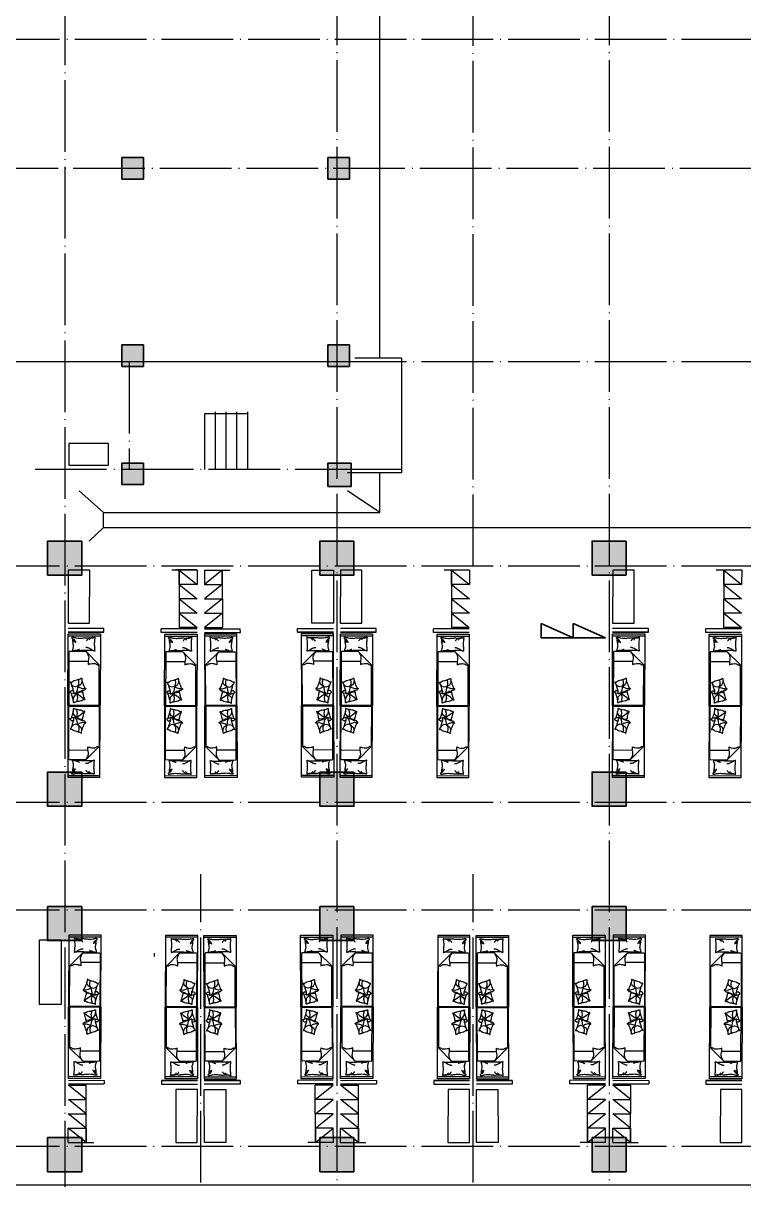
# Model space of a CAD drawing. Extents: x 39238 to 748440, y -374049 to 522939.
# Drawn here: x 55316 to 75430, y 189526 to 221996 of the extents above; entities that cross this region are included whole.
import ezdxf

# ---------------------------------------------------------------- set-up
doc = ezdxf.new("R2010")
doc.units = 0
doc.header["$LTSCALE"] = 1000
doc.header["$MEASUREMENT"] = 0
doc.linetypes.add('DOTE', pattern=[2.42, 2, -0.2, 0.02, -0.2])
for name, color, linetype in [('DOTE', 1, 'DOTE'), ('GROUND', 2, 'Continuous'), ('LVTRY', 6, 'Continuous'), ('STAIR', 3, 'Continuous'), ('WALL', 2, 'Continuous'), ('家具', 8, 'Continuous')]:
    doc.layers.add(name, color=color, linetype=linetype)
doc.layers.add('砼柱', color=2, linetype='Continuous', lineweight=35)
doc.styles.add('DIM_FONT', font='simplex_.ttf', dxfattribs={"width": 0.7, "bigfont": 'GBCBIG'})

# ---------------------------------------------------------------- blocks, each defined once
blk = doc.blocks.new('M_C55HKH')
for p, q in [((0, -52), (900, -52)), ((26, -509), (26, -1968)), ((503, -489), (46, -489)), ((503, -489), (872, -858)), ((46, -761), (564, -761)), ((872, -1968), (872, -858)), ((299, -1273), (295, -1270)), ((307, -1352), (299, -1273)), ((146, -1456), (100, -1409)), ((211, -1478), (146, -1456)), ((278, -1459), (211, -1478)), ((251, -1606), (219, -1643)), ((278, -1459), (251, -1606)), ((278, -1459), (305, -1407)), ((278, -1459), (357, -1410)), ((317, -1498), (278, -1459)), ((305, -1407), (307, -1352)), ((412, -1527), (317, -1498)), ((333, -1628), (405, -1618)), ((357, -1410), (393, -1337)), ((393, -1337), (392, -1318)), ((495, -1523), (412, -1527)), ((163, -1664), (89, -1649)), ((154, -1766), (147, -1841)), ((196, -1718), (154, -1766)), ((249, -1682), (175, -1667)), ((249, -1682), (196, -1718)), ((219, -1643), (211, -1652)), ((266, -1787), (243, -1892)), ((249, -1682), (286, -1639)), ((249, -1682), (266, -1787)), ((292, -1700), (249, -1682)), ((286, -1639), (333, -1628)), ((391, -1769), (292, -1700)), ((469, -1839), (391, -1769)), ((46, -1988), (852, -1988))]:
    blk.add_line(p, q)
blk.add_lwpolyline([(0, -2000), (0, 0), (900, 0), (900, -2000)], close=True)
for points in [[(135, -134, -0.263368), (107, -115, -0.494818), (116, -96, -0.049225), (134, -94, -0.036831), (158, -96, -0.031893), (196, -104, 0.035782), (230, -111, 0.032941), (319, -117, 0.026564), (430, -111, 0.017905), (468, -106, -0.033397), (488, -104, -0.03204), (525, -104, 0.018442), (590, -107, 0.010837), (654, -107, 0.014624), (702, -104, 0.111249), (725, -96, -0.153708), (742, -92, -0.076444), (749, -94, -0.215512), (751, -96, -0.585858), (748, -99, 0.363489), (744, -102, 0.191716), (743, -113, -0.129675), (745, -130, -0.01735), (742, -147, 0.019326), (740, -162, 0.018818), (733, -230, 0.021828), (732, -289, 0.006204), (734, -323, 0.001963), (740, -430, 0.028341), (744, -466, -0.117014), (744, -475, -0.36606), (742, -476, -0.03973), (728, -473, -0.048309), (715, -468, 0.062981), (704, -464, 0.04058), (681, -461, 0.014345), (614, -458, 0.005484), (488, -459, 0.007153), (392, -462, 0.008762), (350, -465, -0.008153), (304, -468, -0.06251), (247, -463, 0.078669), (201, -461, 0.047825), (179, -466, -0.034494), (148, -473, -0.023571), (123, -476, -0.510228), (122, -475), (129, -445), (150, -363, 0.073041), (152, -343, 0.023305), (146, -282, 0.018299), (142, -259, -0.01097), (135, -221, -0.042281), (132, -187, -0.027201), (135, -133)], [(133, -150, -0.05369), (148, -163, -0.070312), (156, -175, -0.015448), (159, -183, -0.013244), (163, -194, -0.082127), (166, -212, -0.064164), (163, -235)], [(135, -134, -0.077379), (170, -159, -0.077379), (195, -194, -0.047525), (205, -218, -0.047525), (210, -244)], [(609, -107, 0.027842), (585, -118, 0.048685), (573, -126, 0.023666), (545, -150, 0.031223), (526, -171, 0.046801), (521, -179, 0.023191), (513, -196)], [(691, -102, 0.088153), (656, -105, 0.088153), (625, -120, 0.077547), (604, -142, 0.077547), (590, -169)], [(225, -460, 0.009729), (253, -451, 0.009729), (280, -441, 0.007971), (301, -432, 0.007971), (323, -423)], [(695, -462, 0.016108), (656, -436, 0.024599), (629, -421, 0.009477), (580, -397, 0.015937), (550, -385, 0.072521), (534, -381, 0.033339), (498, -381)], [(503, -489, -0.085272), (566, -599, -0.124044), (575, -686), (562, -782), (563, -854)], [(563, -854, -0.027362), (602, -838, -0.040834), (629, -830, -0.038441), (717, -821, -0.076528), (761, -826, -0.103649), (788, -840, 0.093398), (818, -857, 0.072727), (841, -861, 0.052315), (872, -858)], [(400, -1581, 0.025626), (402, -1591, 0.0108), (426, -1697, 0.00456), (445, -1769, 0.01125), (454, -1797, 0.069394), (462, -1813, -0.079756), (468, -1827, -0.106399), (469, -1839, -0.328642), (466, -1842, -0.299547), (461, -1840, 0.189917), (454, -1835, 0.033518), (446, -1833, 0.075627), (442, -1833, 0.053489), (436, -1835, 0.017838), (418, -1843, 0.038394), (397, -1855, -0.059529), (384, -1862, -0.035943), (362, -1869, -0.011245), (291, -1884, -0.006203), (259, -1889, 0.010783), (241, -1893, 0.019485), (230, -1895, 0.005062), (188, -1908, 0.101392), (167, -1919, -0.223768), (156, -1922, -0.25558), (153, -1920, -0.081563), (150, -1907, -0.071805), (151, -1893, 0.069985), (152, -1879, 0.03546), (145, -1831, 0.029432), (130, -1774, 0.001554), (121, -1746, -0.00152), (112, -1718, -0.004735), (102, -1689, 0.00382), (91, -1653, 0.296001), (66, -1634, -0.649774), (61, -1616, -0.02319), (65, -1613, 0.0288), (68, -1610, 0.005727), (73, -1605, -0.004358), (80, -1599, -0.027528), (94, -1586, -0.046214), (104, -1580, -0.194121), (117, -1579, 0.133719), (137, -1580, 0.005779), (155, -1575, 0.008882)]]:
    blk.add_lwpolyline(points, format="xyb")
blk.add_lwpolyline([(345, -1251, 0.101392), (366, -1238, -0.223768), (377, -1234, -0.25558), (380, -1236, -0.081563), (384, -1249, -0.071805), (384, -1263, 0.069985), (384, -1277, 0.03546), (394, -1324, 0.029432), (414, -1380, 0.001554), (425, -1407, -0.00152), (437, -1434, -0.004735), (448, -1462, 0.00382), (462, -1497, 0.296001), (488, -1515, -0.649774), (495, -1532, -0.02319), (491, -1536, 0.0288), (488, -1539, 0.005727), (484, -1544, -0.004358), (478, -1551, -0.027528), (464, -1564, -0.046214), (455, -1571, -0.194121), (442, -1573, 0.133719), (422, -1574, 0.011505), (387, -1586, 0.008882), (343, -1604, 0.012426), (286, -1629, -0.033612), (264, -1637), (218, -1652), (182, -1663, 0.224341), (170, -1674, -0.722772), (163, -1673, -0.103513), (163, -1670, 0.053465), (163, -1664, 0.030109), (161, -1646, -0.031436), (159, -1628, -0.05324), (160, -1616, 0.05518), (161, -1604, 0.056271), (157, -1583, 0.0108), (124, -1480, 0.00456), (100, -1409, 0.01125), (89, -1381, 0.069394), (80, -1366, -0.079756), (73, -1353, -0.106399), (71, -1341, -0.328642), (74, -1338, -0.299547), (79, -1340, 0.189917), (86, -1344, 0.033518), (94, -1345, 0.075627), (98, -1345, 0.053489), (104, -1343, 0.017838), (122, -1333, 0.038394), (141, -1319, -0.059529), (154, -1311, -0.035943), (175, -1303, -0.011245), (245, -1283, -0.006203), (276, -1275, 0.010783), (295, -1270, 0.019485), (305, -1266, 0.005062)], format="xyb", close=True)
for centre, start, end in [((46, -509), 90, 180), ((46, -741), 180, 270), ((46, -1968), 180, 270), ((852, -1968), 270, 0)]:
    blk.add_arc(centre, 20, start, end)
at = {"style": 'DIM_FONT', "width": 0.8, "flags": 9}
for tag in ['XSIZE', 'YSIZE']:
    blk.add_attdef(tag, (0, 0), '', height=0.5, dxfattribs=at)
blk = doc.blocks.new('sde')
for p, q in [((193374, 243331), (193879, 243331)), ((193374, 243331), (193374, 242931)), ((193874, 243331), (193374, 242931)), ((193874, 242931), (193874, 243331)), ((193874, 243331), (193874, 241732)), ((193374, 242931), (193874, 242931)), ((193874, 242931), (193374, 242531)), ((193374, 242531), (193874, 242531)), ((193874, 242531), (193374, 242131)), ((193374, 242131), (193874, 242131)), ((193874, 242131), (193374, 241732)), ((193374, 241732), (193874, 241732)), ((193374, 241695), (194374, 241695)), ((193374, 241595), (194374, 241595)), ((193374, 241595), (194374, 241595)), ((194374, 241595), (194374, 241695)), ((195974, 241695), (196974, 241695)), ((195974, 241595), (195974, 241695)), ((195974, 241595), (196974, 241595)), ((196974, 241595), (195974, 241595))]:
    blk.add_line(p, q)
at = {"layer": 'LVTRY'}
blk.add_lwpolyline([(196975, 243327), (196975, 241846), (196375, 241846), (196375, 243327)], close=True, dxfattribs=at)
at = {"layer": 'WALL'}
blk.add_line((193674, 243331), (194084, 243330), dxfattribs=at)
at = {"layer": '家具', "xscale": -1, "rotation": 359.9999999533093}
for p in [(194274, 241545), (196974, 241545)]:
    blk.add_blockref('M_C55HKH', p, dxfattribs=at)
at = {"layer": '家具', "rotation": 179.9999999533093}
for p in [(194274, 237545), (196974, 237545)]:
    blk.add_blockref('M_C55HKH', p, dxfattribs=at)
blk = doc.blocks.new('fgtr')
h = blk.add_hatch(color=256)
h.paths.add_polyline_path([(537270, -370335), (536270, -370335), (536270, -371335), (537270, -371335)])
h.paths.add_polyline_path([(537220, -363885), (536270, -363885), (536270, -364835), (537220, -364835)])
h.paths.add_polyline_path([(536670, -360135), (535720, -360135), (535720, -361085), (536670, -361085)])
h.paths.add_polyline_path([(536670, -353635), (535670, -353635), (535670, -354635), (536670, -354635)])
h.paths.add_polyline_path([(533320, -370335), (532620, -370335), (532620, -371035), (533320, -371035)])
h.paths.add_polyline_path([(533320, -363885), (532620, -363885), (532620, -364585), (533320, -364585)])
h.paths.add_polyline_path([(537220, -322935), (536270, -322935), (536270, -323885), (537220, -323885)])
h.paths.add_polyline_path([(536670, -326685), (535720, -326685), (535720, -327635), (536670, -327635)])
h.paths.add_polyline_path([(536670, -333135), (535670, -333135), (535670, -334135), (536670, -334135)])
h.paths.add_polyline_path([(533320, -323185), (532620, -323185), (532620, -323885), (533320, -323885)])
h.paths.add_polyline_path([(508570, -351510), (507970, -351510), (507970, -352110), (508570, -352110)])
h.paths.add_polyline_path([(508570, -348210), (507970, -348210), (507970, -348810), (508570, -348810)])
h.paths.add_polyline_path([(508570, -342985), (507970, -342985), (507970, -343585), (508570, -343585)])
h.paths.add_polyline_path([(508570, -335735), (507970, -335735), (507970, -336335), (508570, -336335)])
h.paths.add_polyline_path([(514370, -351510), (513720, -351510), (513720, -352160), (514370, -352160)])
h.paths.add_polyline_path([(502820, -351510), (502170, -351510), (502170, -352160), (502820, -352160)])
h.paths.add_polyline_path([(514320, -348210), (513720, -348210), (513720, -348810), (514320, -348810)])
h.paths.add_polyline_path([(502820, -348210), (502220, -348210), (502220, -348810), (502820, -348810)])
h.paths.add_polyline_path([(502820, -342985), (502220, -342985), (502220, -343585), (502820, -343585)])
h.paths.add_polyline_path([(514320, -342985), (513720, -342985), (513720, -343585), (514320, -343585)])
h.paths.add_polyline_path([(514370, -335685), (513720, -335685), (513720, -336335), (514370, -336335)])
h.paths.add_polyline_path([(502820, -335685), (502170, -335685), (502170, -336335), (502820, -336335)])
h.paths.add_polyline_path([(502920, -370335), (502220, -370335), (502220, -371035), (502920, -371035)])
h.paths.add_polyline_path([(502920, -363885), (502220, -363885), (502220, -364585), (502920, -364585)])
h.paths.add_polyline_path([(499270, -370335), (498270, -370335), (498270, -371335), (499270, -371335)])
h.paths.add_polyline_path([(499245, -363885), (498245, -363885), (498245, -364885), (499245, -364885)])
h.paths.add_polyline_path([(499595, -360135), (498645, -360135), (498645, -361085), (499595, -361085)])
h.paths.add_polyline_path([(499870, -353635), (498870, -353635), (498870, -354635), (499870, -354635)])
h.paths.add_polyline_path([(506845, -370335), (505895, -370335), (505895, -371285), (506845, -371285)])
h.paths.add_polyline_path([(506845, -363885), (505895, -363885), (505895, -364835), (506845, -364835)])
h.paths.add_polyline_path([(506845, -360135), (505895, -360135), (505895, -361085), (506845, -361085)])
h.paths.add_polyline_path([(506845, -353685), (505895, -353685), (505895, -354635), (506845, -354635)])
h.paths.add_polyline_path([(529645, -370335), (528695, -370335), (528695, -371285), (529645, -371285)])
h.paths.add_polyline_path([(529645, -363885), (528695, -363885), (528695, -364835), (529645, -364835)])
h.paths.add_polyline_path([(529645, -360135), (528695, -360135), (528695, -361085), (529645, -361085)])
h.paths.add_polyline_path([(529645, -353685), (528695, -353685), (528695, -354635), (529645, -354635)])
h.paths.add_polyline_path([(522045, -370335), (521095, -370335), (521095, -371285), (522045, -371285)])
h.paths.add_polyline_path([(522045, -363885), (521095, -363885), (521095, -364835), (522045, -364835)])
h.paths.add_polyline_path([(522045, -360135), (521095, -360135), (521095, -361085), (522045, -361085)])
h.paths.add_polyline_path([(522045, -353685), (521095, -353685), (521095, -354635), (522045, -354635)])
h.paths.add_polyline_path([(514445, -370335), (513495, -370335), (513495, -371285), (514445, -371285)])
h.paths.add_polyline_path([(514445, -363885), (513495, -363885), (513495, -364835), (514445, -364835)])
h.paths.add_polyline_path([(514445, -360135), (513495, -360135), (513495, -361085), (514445, -361085)])
h.paths.add_polyline_path([(514445, -353685), (513495, -353685), (513495, -354635), (514445, -354635)])
h.paths.add_polyline_path([(529645, -322935), (528695, -322935), (528695, -323885), (529645, -323885)])
h.paths.add_polyline_path([(529645, -326685), (528695, -326685), (528695, -327635), (529645, -327635)])
h.paths.add_polyline_path([(529645, -333135), (528695, -333135), (528695, -334085), (529645, -334085)])
h.paths.add_polyline_path([(522045, -322935), (521095, -322935), (521095, -323885), (522045, -323885)])
h.paths.add_polyline_path([(522045, -326685), (521095, -326685), (521095, -327635), (522045, -327635)])
h.paths.add_polyline_path([(522045, -333135), (521095, -333135), (521095, -334085), (522045, -334085)])
h.paths.add_polyline_path([(514445, -322935), (513495, -322935), (513495, -323885), (514445, -323885)])
h.paths.add_polyline_path([(514445, -326685), (513495, -326685), (513495, -327635), (514445, -327635)])
h.paths.add_polyline_path([(514445, -333135), (513495, -333135), (513495, -334085), (514445, -334085)])
h.paths.add_polyline_path([(506845, -322935), (505895, -322935), (505895, -323885), (506845, -323885)])
h.paths.add_polyline_path([(506845, -326685), (505895, -326685), (505895, -327635), (506845, -327635)])
h.paths.add_polyline_path([(506845, -333135), (505895, -333135), (505895, -334085), (506845, -334085)])
h.paths.add_polyline_path([(502920, -323185), (502220, -323185), (502220, -323885), (502920, -323885)])
h.paths.add_polyline_path([(499270, -322935), (498320, -322935), (498320, -323885), (499270, -323885)])
h.paths.add_polyline_path([(499820, -326685), (498870, -326685), (498870, -327635), (499820, -327635)])
h.paths.add_polyline_path([(499870, -333135), (498870, -333135), (498870, -334135), (499870, -334135)])
at = {"layer": '砼柱'}
for points in [[(508570, -342985), (507970, -342985), (507970, -343585), (508570, -343585)], [(514320, -342985), (513720, -342985), (513720, -343585), (514320, -343585)], [(508570, -348210), (507970, -348210), (507970, -348810), (508570, -348810)], [(514320, -348210), (513720, -348210), (513720, -348810), (514320, -348810)], [(508570, -351510), (507970, -351510), (507970, -352110), (508570, -352110)], [(514370, -351510), (513720, -351510), (513720, -352160), (514370, -352160)], [(506845, -353685), (505895, -353685), (505895, -354635), (506845, -354635)], [(514445, -353685), (513495, -353685), (513495, -354635), (514445, -354635)], [(522045, -353685), (521095, -353685), (521095, -354635), (522045, -354635)], [(506845, -360135), (505895, -360135), (505895, -361085), (506845, -361085)], [(514445, -360135), (513495, -360135), (513495, -361085), (514445, -361085)], [(522045, -360135), (521095, -360135), (521095, -361085), (522045, -361085)], [(506845, -363885), (505895, -363885), (505895, -364835), (506845, -364835)], [(514445, -363885), (513495, -363885), (513495, -364835), (514445, -364835)], [(522045, -363885), (521095, -363885), (521095, -364835), (522045, -364835)], [(506845, -370335), (505895, -370335), (505895, -371285), (506845, -371285)], [(514445, -370335), (513495, -370335), (513495, -371285), (514445, -371285)], [(522045, -370335), (521095, -370335), (521095, -371285), (522045, -371285)]]:
    blk.add_lwpolyline(points, close=True, dxfattribs=at)

msp = doc.modelspace()

# ---------------------------------------------------------------- linework, layer by layer
for p, q in [((61572, 211096), (60372, 211096)), ((56572, 206746), (57072, 206746)), ((60172, 206746), (59572, 206746)), ((58972, 196047), (58972, 195947))]:
    msp.add_line(p, q)
at = {"layer": 'DOTE'}
for p, q in [((64072, 245166), (64072, 189526)), ((67872, 206846), (67872, 245166)), ((71672, 245166), (71672, 189526)), ((56472, 227666), (56472, 189526)), ((87792, 221546), (47472, 221546)), ((87749, 217946), (47472, 217946)), ((87792, 212546), (47472, 212546)), ((64192, 212546), (55472, 212546)), ((58272, 212546), (58272, 209546)), ((64904, 209546), (55472, 209546)), ((87792, 206846), (47472, 206846)), ((87792, 200246), (47172, 200246)), ((87792, 200246), (47172, 200246)), ((60272, 189646), (60272, 198246)), ((67872, 189646), (67872, 198246)), ((87792, 197246), (47172, 197246)), ((87792, 197246), (47172, 197246)), ((87792, 190646), (47472, 190646)), ((87792, 190646), (47472, 190646)), ((87792, 190646), (47472, 190646)), ((87792, 190646), (47472, 190646))]:
    msp.add_line(p, q, dxfattribs=at)
at = {"layer": 'GROUND'}
for p, q in [((65872, 212646), (64572, 212646)), ((65272, 212546), (64572, 212546)), ((65872, 212546), (65272, 212546)), ((65872, 212646), (65872, 209446)), ((65872, 209546), (64372, 209546)), ((65872, 209446), (64372, 209446)), ((56872, 208946), (57552, 208346)), ((65272, 208346), (64372, 208946)), ((57552, 207926), (57152, 207546)), ((57552, 207926), (87752, 207926)), ((87752, 189566), (47992, 189566))]:
    msp.add_line(p, q, dxfattribs=at)
for points in [[(65272, 212646), (65272, 225146), (65272, 226346), (57552, 226346), (57552, 226766)], [(57552, 207926), (57552, 208346), (63772, 208346), (65272, 208346), (65272, 209446)]]:
    msp.add_lwpolyline(points, dxfattribs=at)
at = {"layer": 'LVTRY'}
for points in [[(56592, 209666), (57692, 209666), (57692, 210266), (56592, 210266)], [(56372, 196416), (56372, 194616), (55772, 194616), (55772, 196416)]]:
    msp.add_lwpolyline(points, close=True, dxfattribs=at)
at = {"layer": 'STAIR'}
for p, q in [((60372, 211096), (60372, 209546)), ((60672, 211156), (60672, 209546)), ((60972, 211156), (60972, 209546)), ((61272, 211156), (61272, 209546)), ((61572, 211156), (61572, 209546))]:
    msp.add_line(p, q, dxfattribs=at)
at = {"layer": '砼柱'}
for p, q in [((69772, 205246), (69772, 204846)), ((70672, 204846), (69772, 205246)), ((70672, 204846), (70672, 205246)), ((71572, 204846), (70672, 205246)), ((69772, 204846), (71572, 204846))]:
    msp.add_line(p, q, dxfattribs=at)

# ---------------------------------------------------------------- block references
msp.add_blockref('fgtr', (-449898, 561231))
at = {"xscale": -1}
for p, rotation in [((252936, -37084), 359.8564312610999), ((260536, -37084), 359.8564312610999), ((268136, -37084), 359.8564312610999), ((-136192, 434576), 179.8564312610984), ((-128592, 434576), 179.8564312610984), ((-120992, 434576), 179.8564312610984)]:
    msp.add_blockref('sde', p, dxfattribs=dict(at, rotation=rotation))
for p, rotation in [((-132392, -37084), 0.1435688322806257), ((256736, 434576), 180.143568833864), ((264336, 434576), 180.143568833864)]:
    msp.add_blockref('sde', p, dxfattribs=dict(rotation=rotation))

doc.saveas('drawing.dxf')
